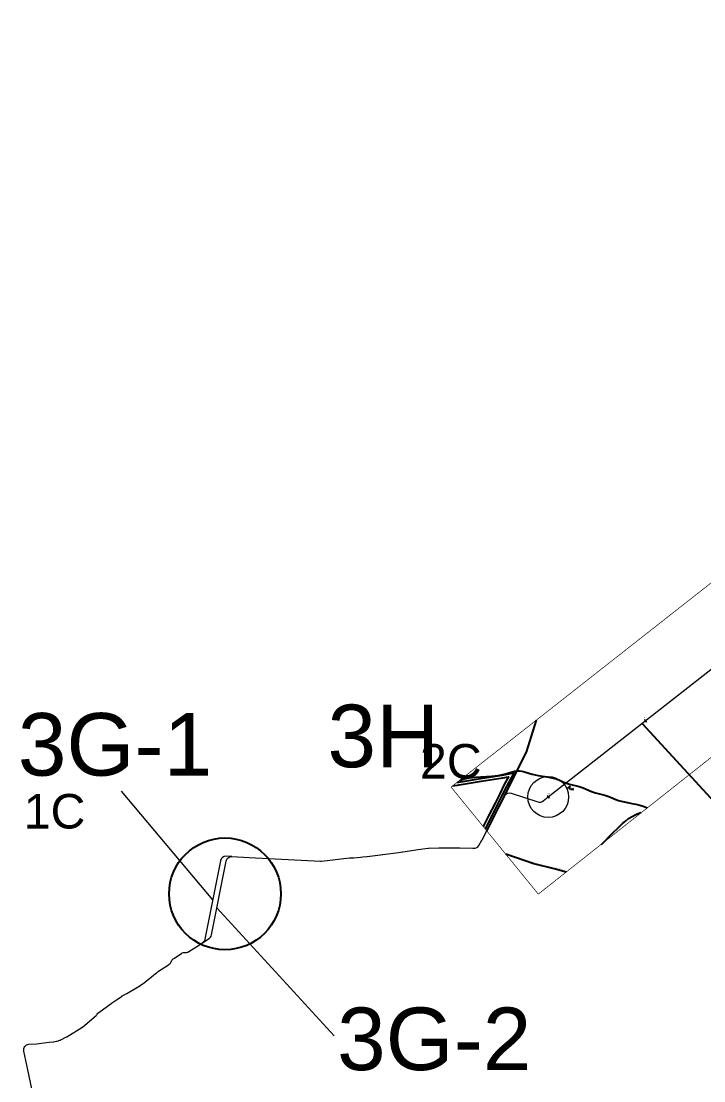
# Model space of a CAD drawing. Header units: metres. Extents: x -4 to 509425, y 7549 to 4732445.
# Drawn here: x 498603 to 500581, y 4726224 to 4729294 of the extents above; entities that cross this region are included whole.
import ezdxf

# ---------------------------------------------------------------- set-up
doc = ezdxf.new("R2010")
doc.units = ezdxf.units.M
doc.header["$LTSCALE"] = 0.01
doc.header["$MEASUREMENT"] = 0
doc.header["$PDMODE"] = 35
doc.header["$PDSIZE"] = -1.5
doc.layers.get('0').update_dxf_attribs({"lineweight": 0})
for name, color, linetype in [('+++dominio publico', 160, 'Continuous'), ('+++seri dumbre', 160, 'Continuous'), ('-----caminos burgos', 2, 'Continuous'), ('--PHD', 6, 'Continuous'), ('autovias y carreteras CyL', 2, 'Continuous'), ('cauces CHE', 4, 'Continuous'), ('Cruces no definidos proyecto', 3, 'Continuous')]:
    doc.layers.add(name, color=color, linetype=linetype)
for name, color, linetype, lineweight in [('---contorno', 7, 'Continuous', 0), ('-LINEAQ AUXILIAR', 252, 'Continuous', 0), ('Apoyos__ptw_', 7, 'Continuous', 0), ('Denominación apoyos__ptw_', 7, 'Continuous', 0), ('LEAR TRAMOS AEREOS', 2, 'Continuous', 0), ('LEAR TRAMOS AEREOS TEXTO', 2, 'Continuous', 0), ('LEAR TRAMOS SUBTERRANEOS', 1, 'Continuous', 0), ('NUMERO CIRCUITOS', 6, 'Continuous', 0), ('VCRB TEXTOS', 7, 'Continuous', 0)]:
    doc.layers.add(name, color=color, linetype=linetype, lineweight=lineweight)
doc.styles.add('SOLARIA 2', font='arial.ttf')
doc.styles.get("Standard").update_dxf_attribs({"font": 'arial.ttf'})
doc.dimstyles.new('SOLARIA', dxfattribs={"dimtxt": 3, "dimasz": 2, "dimexe": 0.25, "dimexo": 1, "dimgap": 1, "dimtad": 1, "dimtih": 1, "dimtoh": 1, "dimzin": 0, "dimdsep": 46, "dimtxsty": 'Standard', "dimcen": 0, "dimclrt": 256, "dimadec": 4, "dimazin": 0, "dimtfac": 1, "dimtofl": 0, "dimtmove": 1, "dimatfit": 2, "dimfxl": 3, "dimfxlon": 1, "dimtfillclr": 256, "dimtolj": 1, "dimtzin": 0, "dimarcsym": 0})

# ---------------------------------------------------------------- blocks, each defined once
blk = doc.blocks.new('*D51')
at = {"layer": 'Cruces no definidos proyecto', "color": 0, "lineweight": -2, "transparency": 16777216}
for p, q in [((500187.2, 4727072.3), (500185.7, 4727071)), ((500187, 4727075.9), (500189, 4727073.3)), ((500188.8, 4727073.5), (500191.1, 4727075.3)), ((500189.3, 4727077.7), (500191.3, 4727075.1)), ((500190, 4727074.4), (500194.2, 4727069)), ((500192.7, 4727076.6), (500194.3, 4727077.8)), ((500194.2, 4727069), (500204, 4727069))]:
    blk.add_line(p, q, dxfattribs=at)
at = {"layer": 'Cruces no definidos proyecto', "color": 0, "transparency": 16777216}
for points in [[(500187, 4727072.5), (500187.4, 4727072), (500188.8, 4727073.5)], [(500192.5, 4727076.8), (500192.9, 4727076.3), (500191.1, 4727075.3)]]:
    blk.add_solid(points, dxfattribs=at)
at = {"layer": 'Defpoints', "color": 0, "transparency": 16777216}
for p in [(500179.7, 4727085.1), (500182, 4727086.9), (500191.1, 4727075.3)]:
    blk.add_point(p, dxfattribs=at)
at = {"layer": 'Cruces no definidos proyecto', "transparency": 16777216, "insert": (500199.1, 4727071.5), "char_height": 3, "attachment_point": 5}
blk.add_mtext('\\A1;2.94', dxfattribs=at)

msp = doc.modelspace()

# ---------------------------------------------------------------- linework, layer by layer
at = {"layer": '+++dominio publico', "linetype": 'Continuous', "flags": 128}
msp.add_lwpolyline([(499866.633, 4727089.013), (499870.598, 4727089.647), (499934.063, 4727099.565), (499996.775, 4727109.334), (500030.242, 4727116.017), (500028.477, 4727112.421), (500009.734, 4727078.233), (499996.603, 4727052.143), (499983.282, 4727025.024), (499964.566, 4726987.873), (499947.483, 4726953.7)], dxfattribs=at)
at = {"layer": '+++seri dumbre', "linetype": 'Continuous', "flags": 128}
msp.add_lwpolyline([(499853.676, 4727078.84), (499871.847, 4727081.745), (499935.298, 4727091.661), (499998.175, 4727101.456), (500015.207, 4727104.857), (500002.651, 4727081.956), (499989.439, 4727055.705), (499976.12, 4727028.587), (499957.416, 4726991.461), (499941.94, 4726960.502)], dxfattribs=at)
at = {"layer": '-----caminos burgos'}
msp.add_polyline3d([(499952.545, 4726947.49, 478.317), (499988.258, 4727018.373, 477.622), (500067.262, 4727176.378, 477.457), (500095.66, 4727268.828, 477.59)], dxfattribs=at)
at = {"layer": '---contorno', "color": 5}
msp.add_lwpolyline([(500101.359, 4726764.898, 2, 2, 0), (499848.686, 4727074.922, 2, 2, 0), (502059.711, 4728810.857, 2, 2, 0), (503063.168, 4728593.136, 2, 2, 0), (505034.679, 4729304.281, 2, 2, 0), (506964.132, 4729644.75, 2, 2, 0), (508238.114, 4729032.085, 2, 2, 0), (508444.483, 4728200.462, 2, 2, 0), (508077.759, 4728126.8, 2, 2, 0), (507934.475, 4728602.294, 2, 2, 0), (507662.185, 4728577.11, 2, 2, 0), (506909.919, 4729232.223, 2, 2, 0), (505556.242, 4728931.649, 2, 2, 0), (505134.924, 4728915.3, 2, 2, 0), (503358.148, 4728278.746, 2, 2, 0), (503794.64, 4727728.673, 2, 2, 0), (503511.071, 4726957.052, 2, 2, 0), (503119.453, 4727094.69, 2, 2, 0), (503327.838, 4727608.568, 2, 2, 0), (502937.758, 4728211.039, 2, 2, 0), (502180.624, 4728408.737, 2, 2, 0)], format="xyseb", dxfattribs=at)
at = {"layer": '--PHD'}
msp.add_circle((499193.322, 4726765.575), 161.933, dxfattribs=at)
at = {"layer": '-LINEAQ AUXILIAR'}
for points in [[(499157.875, 4726747.976), (498893.399, 4727063.092)], [(499169.723, 4726725.387), (499509.531, 4726353.915)]]:
    msp.add_lwpolyline(points, dxfattribs=at)
at = {"color": 5, "const_width": 2}
msp.add_lwpolyline([(502180.624, 4728408.737), (502937.758, 4728211.039), (503327.838, 4727608.568), (503119.453, 4727094.69), (503511.071, 4726957.052), (503794.64, 4727728.673), (503358.148, 4728278.746), (505134.924, 4728915.3), (505556.242, 4728931.649), (506909.919, 4729232.223), (507662.185, 4728577.11), (507934.475, 4728602.294), (508077.759, 4728126.8), (508444.483, 4728200.462), (508238.114, 4729032.085), (506964.132, 4729644.75), (505034.679, 4729304.281), (503063.168, 4728593.136), (502059.711, 4728810.857), (499848.686, 4727074.922), (500101.359, 4726764.898), (502180.624, 4728408.737)], close=True, dxfattribs=at)
at = {"layer": 'Apoyos__ptw_', "color": 2, "linetype": 'Continuous', "flags": 128}
for points in [[(500408.78, 4727270.3), (500410.211, 4727266.849), (500411.786, 4727268.081), (500411.444, 4727265.274), (500413.019, 4727266.507), (500414.451, 4727263.056), (500411.444, 4727265.274), (500410.211, 4727266.849), (500413.019, 4727266.507), (500411.786, 4727268.081)], [(500127.158, 4727049.963), (500128.651, 4727046.434), (500130.226, 4727047.666), (500129.884, 4727044.859), (500131.459, 4727046.092), (500132.952, 4727042.562), (500129.884, 4727044.859), (500128.651, 4727046.434), (500131.459, 4727046.092), (500130.226, 4727047.666)]]:
    msp.add_lwpolyline(points, close=True, dxfattribs=at)
at = {"layer": 'Apoyos__ptw_', "linetype": 'Continuous', "flags": 128}
for points in [[(500408.78, 4727270.3), (500410.211, 4727266.849), (500411.786, 4727268.081), (500411.444, 4727265.274), (500413.019, 4727266.507), (500414.451, 4727263.056), (500411.444, 4727265.274), (500410.211, 4727266.849), (500413.019, 4727266.507), (500411.786, 4727268.081)], [(500127.158, 4727049.963), (500128.651, 4727046.434), (500130.226, 4727047.666), (500129.884, 4727044.859), (500131.459, 4727046.092), (500132.952, 4727042.562), (500129.884, 4727044.859), (500128.651, 4727046.434), (500131.459, 4727046.092), (500130.226, 4727047.666)]]:
    msp.add_lwpolyline(points, close=True, dxfattribs=at)
at = {"layer": 'autovias y carreteras CyL', "linetype": 'Continuous', "const_width": 0.26, "flags": 128}
for points in [[(499951.326, 4726948.985), (500059.003, 4727158.342), (500071.066, 4727189.343), (500094.906, 4727268.236)], [(500185.645, 4726830.658), (500165.716, 4726838.337), (500107.496, 4726851.339), (500084.229, 4726857.734), (500007.299, 4726880.307)]]:
    msp.add_lwpolyline(points, dxfattribs=at)
at = {"layer": 'autovias y carreteras CyL'}
msp.add_polyline3d([(500182.59, 4726828.242, 476.364), (500151.636, 4726836.881, 476.383), (500088.195, 4726852.742, 479.072), (500007.283, 4726880.327, 478.94)], dxfattribs=at)
at = {"layer": 'cauces CHE'}
for points in [[(499873.732, 4727094.587), (499875.917, 4727095.437), (499883.679, 4727098.077), (499892.402, 4727100.282), (499901.378, 4727101.884), (499910.541, 4727103.041), (499919.837, 4727103.884), (499966.91, 4727106.654), (499976.186, 4727107.474), (499985.315, 4727108.581), (499994.235, 4727110.087), (500002.868, 4727112.125), (500010.506, 4727114.516), (500025.317, 4727119.514), (500032.718, 4727121.341), (500039.798, 4727122.218), (500046.919, 4727122.236), (500053.995, 4727121.392), (500061.388, 4727119.591), (500083.755, 4727112.138), (500092.104, 4727110.026), (500100.694, 4727108.339), (500127.1, 4727104.3), (500135.874, 4727102.804), (500144.513, 4727100.968), (500152.936, 4727098.604), (500160.633, 4727095.784), (500175.715, 4727089.401), (500183.347, 4727086.436), (500192.21, 4727083.639), (500219.349, 4727076.617), (500228.192, 4727073.798), (500235.791, 4727070.783), (500250.74, 4727064.166), (500258.329, 4727061.135), (500267.16, 4727058.302), (500294.296, 4727051.365), (500303.16, 4727048.618), (500310.78, 4727045.671), (500325.792, 4727039.229), (500333.441, 4727036.354), (500341.824, 4727033.959), (500351.014, 4727031.952), (500372.752, 4727027.76), (500384.231, 4727025.36), (500395.402, 4727022.62), (500405.741, 4727019.472), (500414.751, 4727015.909), (500417.23, 4727014.622)], [(500284.574, 4726908.914), (500317.653, 4726942.129), (500331.682, 4726956.062), (500345.821, 4726969.734), (500353.815, 4726976.667), (500363.139, 4726983.648), (500373.406, 4726990.2), (500384.229, 4726995.856), (500395.199, 4727000.197), (500399.861, 4727000.89)]]:
    msp.add_lwpolyline(points, dxfattribs=at)
at = {"layer": 'Cruces no definidos proyecto'}
msp.add_lwpolyline([(500401.967, 4727259.124), (503751.99, 4723615.804)], dxfattribs=at)
at = {"layer": 'LEAR TRAMOS AEREOS'}
msp.add_lwpolyline([(500130.055, 4727046.263), (501321.888, 4727979.27)], dxfattribs=at)
at = {"layer": 'LEAR TRAMOS SUBTERRANEOS'}
for points in [[(499213.004, 4726873.625), (499263.288, 4726870.938), (499470.12, 4726859.886, 0.04411026), (499472.936, 4726859.984), (499553.922, 4726869.991, -0.04367221), (499556.71, 4726870.091), (499564.195, 4726869.704, 0.03930975), (499566.706, 4726869.772), (499585.896, 4726871.804), (499592.869, 4726872.48, 0.00369534), (499593.104, 4726872.505), (499604.842, 4726873.819, 0.00251622), (499605.002, 4726873.837), (499644.234, 4726878.628, -0.0003404), (499644.256, 4726878.63), (499650.197, 4726879.348, 0.00225626), (499650.34, 4726879.366), (499696.311, 4726885.337, 0.00177086), (499696.423, 4726885.352), (499708.063, 4726886.948, 0.00609116), (499708.448, 4726887.005), (499740.365, 4726892.176, -0.00117811), (499740.439, 4726892.188), (499751.948, 4726893.997, -0.00979537), (499752.569, 4726894.082), (499782.46, 4726897.587, -0.01851463), (499783.641, 4726897.681), (499812.946, 4726898.933, -0.01347694), (499813.808, 4726898.946), (499825.455, 4726898.815, 0.00241561), (499825.61, 4726898.815), (499873.796, 4726898.739, -0.00494443), (499874.113, 4726898.735), (499911.613, 4726897.935, -0.00977214), (499912.238, 4726897.909), (499914.354, 4726897.781, 0.28329789), (499929.15, 4726905.705), (499938.125, 4726921.13, 0.01275257), (499938.518, 4726921.846), (499987.903, 4727017.648, 0.00389518), (499988.015, 4727017.87), (500003.633, 4727049.361, -0.37282203), (500022.955, 4727057.455), (500100.379, 4727032.053, 0.25034491), (500115.229, 4727034.657), (500130.055, 4727046.263)], [(499213.004, 4726873.625), (499196.866, 4726874.487, 0.37332637), (499180.315, 4726861.61), (499135.434, 4726634.342, -0.20278652), (499128.446, 4726624.019)], [(499128.446, 4726624.018), (499147.154, 4726636.16, 0.20274878), (499154.141, 4726646.481), (499196.454, 4726860.747, -0.37332637), (499213.004, 4726873.625)], [(498633.767, 4726200.382), (498622.401, 4726255.923), (498610.862, 4726309.961), (498610.759, 4726310.39, -0.46471545), (498625.258, 4726330.089), (498646.656, 4726331.509), (498683.451, 4726335.61, -0.00256979), (498683.615, 4726335.626), (498695.507, 4726336.711, 0.02562506), (498697.129, 4726336.944), (498705.29, 4726338.543, 0.02952685), (498707.118, 4726339.014), (498714.964, 4726341.541, 0.04251033), (498717.469, 4726342.59), (498733.672, 4726351.056, 0.01697486), (498734.616, 4726351.591), (498778.413, 4726378.406, 0.03807724), (498780.386, 4726379.831), (498819.702, 4726413.056, 0.0791674), (498822.989, 4726416.871), (498823.143, 4726417.12, -0.09690189), (498827.315, 4726421.631), (498863.721, 4726448.244, -0.010465), (498864.27, 4726448.628), (498879.177, 4726458.596, 0.0005595), (498879.207, 4726458.616), (498894.954, 4726469.196, -0.016092), (498895.827, 4726469.743), (498908.561, 4726477.156, 0.00090571), (498908.611, 4726477.186), (498934.56, 4726492.42, 0.00016463), (498934.569, 4726492.426), (498946.45, 4726499.411, 0.02079036), (498947.567, 4726500.132), (498963.16, 4726511.139, 0.00505018), (498963.422, 4726511.328), (498965.231, 4726512.66, 0.01561478), (498966.016, 4726513.278), (498974.538, 4726520.417, 0.00068422), (498974.571, 4726520.445), (498985.764, 4726529.874, -0.01421864), (498986.476, 4726530.44), (498991.104, 4726533.908, 0.00072211), (498991.141, 4726533.936), (498995.281, 4726537.058, 0.00468479), (498995.519, 4726537.241), (498999.833, 4726540.623, -0.02183776), (499000.969, 4726541.436), (499026.321, 4726557.955), (499031.795, 4726561.601, 0.15292971), (499037.806, 4726569.039), (499038.596, 4726571.04, -0.15660755), (499044.799, 4726578.604), (499067.524, 4726593.275, -0.15874246), (499077.105, 4726595.807), (499079.045, 4726595.697, 0.15896462), (499088.638, 4726598.237), (499111.353, 4726612.925), (499128.446, 4726624.018)]]:
    msp.add_lwpolyline(points, format="xyb", dxfattribs=at)
at = {"layer": 'VCRB TEXTOS'}
msp.add_circle((500130.055, 4727046.263), 59.301, dxfattribs=at)

# ---------------------------------------------------------------- texts
at = {"layer": 'Denominación apoyos__ptw_', "color": 2, "linetype": 'Continuous', "char_height": 2.5, "attachment_point": 8, "line_spacing_factor": 0.5}
for s, insert in [('T4-2', (500411.615, 4727274.278)), ('T4-1', (500130.055, 4727053.963))]:
    msp.add_mtext(s, dxfattribs=dict(at, insert=insert))
at = {"layer": 'Denominación apoyos__ptw_', "linetype": 'Continuous', "char_height": 2.5, "attachment_point": 8, "line_spacing_factor": 0.5}
for s, insert in [('T4-2', (500411.615, 4727274.278)), ('T4-1', (500130.055, 4727053.963))]:
    msp.add_mtext(s, dxfattribs=dict(at, insert=insert))
at = {"layer": 'LEAR TRAMOS AEREOS TEXTO', "style": 'SOLARIA 2'}
for s, p in [('3H', (499490.377, 4727132.391)), ('3G-1', (498593.106, 4727108.14)), ('3G-2', (499518.322, 4726254.945))]:
    msp.add_text(s, height=181.2814, dxfattribs=at).set_placement(p)
at = {"layer": 'NUMERO CIRCUITOS', "style": 'SOLARIA 2'}
for s, p in [('2C', (499758.495, 4727099.603)), ('1C', (498610.248, 4726954.957))]:
    msp.add_text(s, height=100, dxfattribs=at).set_placement(p)

# ---------------------------------------------------------------- dimensions: what is measured, and where the dimension line sits
at = {"layer": 'Cruces no definidos proyecto'}
dim = msp.add_aligned_dim(p1=(500179.712, 4727085.136), p2=(500182.027, 4727086.949), distance=-14.764, dimstyle='SOLARIA', dxfattribs=at)
dim.commit()
dim.dimension.update_dxf_attribs({"geometry": '*D51', "text_midpoint": (500195.209, 4727071.534)})

doc.saveas('drawing.dxf')
